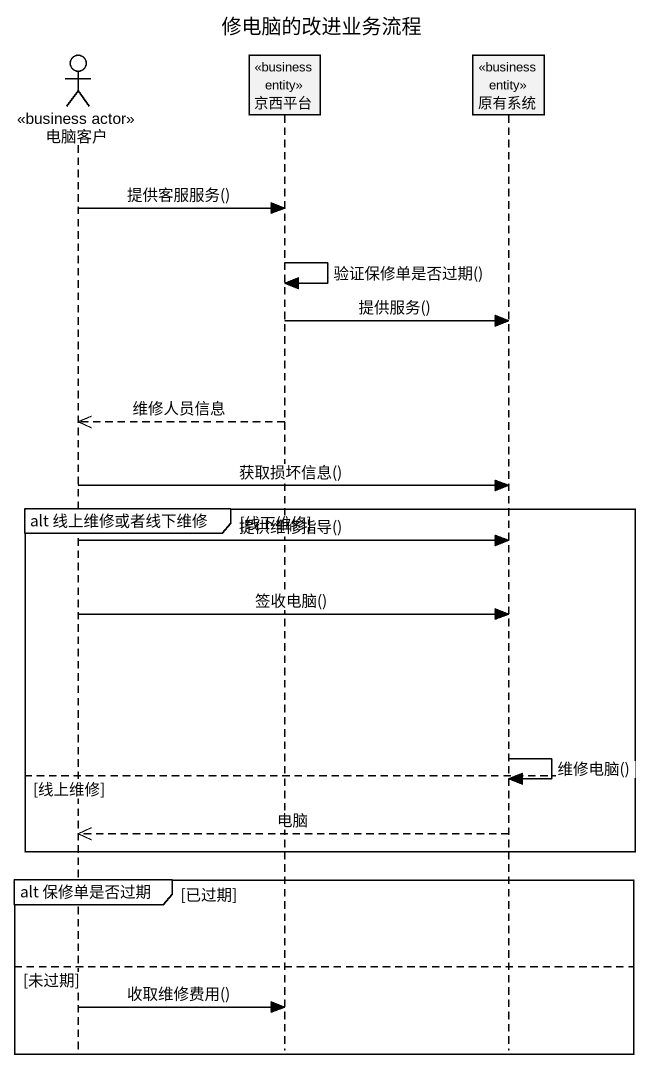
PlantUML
@startuml
title 修电脑的改进业务流程
hide footbox
actor 电脑客户 <<business actor>>
participant 京西平台 <<business entity>>
participant 原有系统 <<business entity>>

电脑客户 -> 京西平台 : 提供客服服务()
京西平台 -> 京西平台 : 验证保修单是否过期()
京西平台 -> 原有系统 : 提供服务()
京西平台 -->> 电脑客户 : 维修人员信息
电脑客户 -> 原有系统 : 获取损坏信息()
group alt 线上维修或者线下维修 [线下维修]
  电脑客户 -> 原有系统 : 提供维修指导()
  电脑客户 -> 原有系统 : 签收电脑()
  原有系统 -> 原有系统 : 维修电脑()
else 线上维修
  原有系统 -->> 电脑客户 : 电脑
end
group alt 保修单是否过期 [已过期]
else 未过期
  电脑客户 -> 京西平台 : 收取维修费用()
end
@enduml
